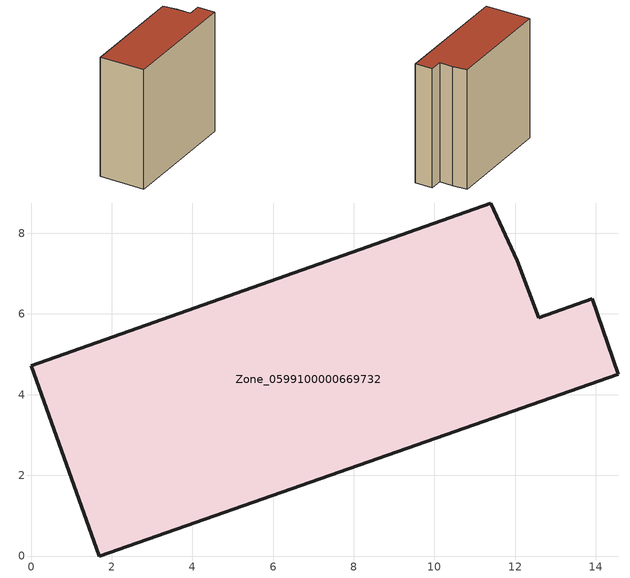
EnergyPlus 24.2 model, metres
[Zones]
Zone_0599100000669732
 floor ground (C_G): 0,4.71 11.4,8.75 12.05,7.32 12.58,5.91 13.91,6.38 14.56,4.51 1.69,0 z0
 wall outside (C_F): 1.69,0 14.56,4.51 13.91,6.38 12.58,5.91 12.05,7.32 11.4,8.75 0,4.71 1.69,0 z0:13.52
 roof outside (C_R): 11.4,8.75 0,4.71 1.69,0 14.56,4.51 13.91,6.38 12.58,5.91 12.05,7.32 z13.52
[BUILDING]
Pand.0599100000669732: North Axis=0; Terrain=City; Loads Convergence Tolerance Value=0.04; Temperature Convergence Tolerance Value=0.4; Solar Distribution=FullExterior; Maximum Number of Warmup Days=25; Minimum Number of Warmup Days=1
[Site:Location]
Rotterdam.The.Hague.AP_ZH_NLD Design_Conditions: Latitude=51.96; Longitude=4.45; Time Zone=1; Elevation=-4.5
[SITE:GROUNDTEMPERATURE:BUILDINGSURFACE]
18, 18, 18, 18, 18, 18, 18, 18, 18, 18, 18, 18
[MATERIAL] Thermal Absorptance=0.9; Solar Absorptance=0.7; Visible Absorptance=0.7
Name | Roughness | Thickness | Conductivity | Density | Specific Heat
G.TI.1946 | MediumSmooth | 0.15 | 1 | 540 | 1210
F.TI.1946 | Rough | 0.3 | 0.857143 | 1920 | 840
R.TI.1946 | MediumRough | 0.2 | 0.1 | 1500 | 1000
[CONSTRUCTION]
C_G: G.TI.1946
C_F: F.TI.1946
C_R: R.TI.1946
[ZONE]
Zone_0599100000669732: Type=1; Multiplier=1; Ceiling Height=Autocalculate; Volume=Autocalculate; Floor Area=autocalculate; Part of Total Floor Area=Yes
[ZONEINFILTRATION:DESIGNFLOWRATE]
Infil_Zone_0599100000669732: Zone or ZoneList or Space or SpaceList=Zone_0599100000669732; Schedule=AlwaysOn; Design Flow Rate Calculation Method=Flow/Area; Flow Rate per Floor Area=0.003; Constant Term Coefficient=1; Temperature Term Coefficient=0; Velocity Term Coefficient=0; Velocity Squared Term Coefficient=0
[HVACTEMPLATE:ZONE:IDEALLOADSAIRSYSTEM]
Zone_0599100000669732: Maximum Heating Supply Air Temperature=50; Minimum Cooling Supply Air Temperature=13; Maximum Heating Supply Air Humidity Ratio=0.0156; Minimum Cooling Supply Air Humidity Ratio=0.0077; Heating Limit=NoLimit; Cooling Limit=NoLimit; Dehumidification Control Type=ConstantSensibleHeatRatio; Cooling Sensible Heat Ratio=0.7; Dehumidification Setpoint=60; Humidification Control Type=None; Humidification Setpoint=30; Outdoor Air Method=None; Outdoor Air Flow Rate per Person=0.00944; Outdoor Air Flow Rate per Zone Floor Area=0; Outdoor Air Flow Rate per Zone=0; Demand Controlled Ventilation Type=None; Outdoor Air Economizer Type=NoEconomizer; Heat Recovery Type=None; Sensible Heat Recovery Effectiveness=0.7; Latent Heat Recovery Effectiveness=0.65
[ZONECONTROL:THERMOSTAT]
ThermostatControl_Zone_0599100000669732: Zone or ZoneList=Zone_0599100000669732; Control Type Schedule=DualSetpointControlType; Control 1=Thermostat_Zone_0599100000669732; Temperature Difference Between Cutout And Setpoint=0
[THERMOSTATSETPOINT:DUALSETPOINT]
Thermostat_Zone_0599100000669732: Heating Setpoint Temperature Schedule=HeatingSetpoint_Zone_0599100000669732; Cooling Setpoint Temperature Schedule=CoolingSetpoint_Zone_0599100000669732
[SCHEDULE:COMPACT]
HeatingSetpoint_Zone_0599100000669732: Through: 12/31, For: AllDays, Until: 24:00, 21
CoolingSetpoint_Zone_0599100000669732: Through: 12/31, For: AllDays, Until: 24:00, 24
DualSetpointControlType: Through: 12/31, For: AllDays, Until: 24:00, 4
AlwaysOn: Through: 12/31, For: AllDays, Until: 24:00, 1
